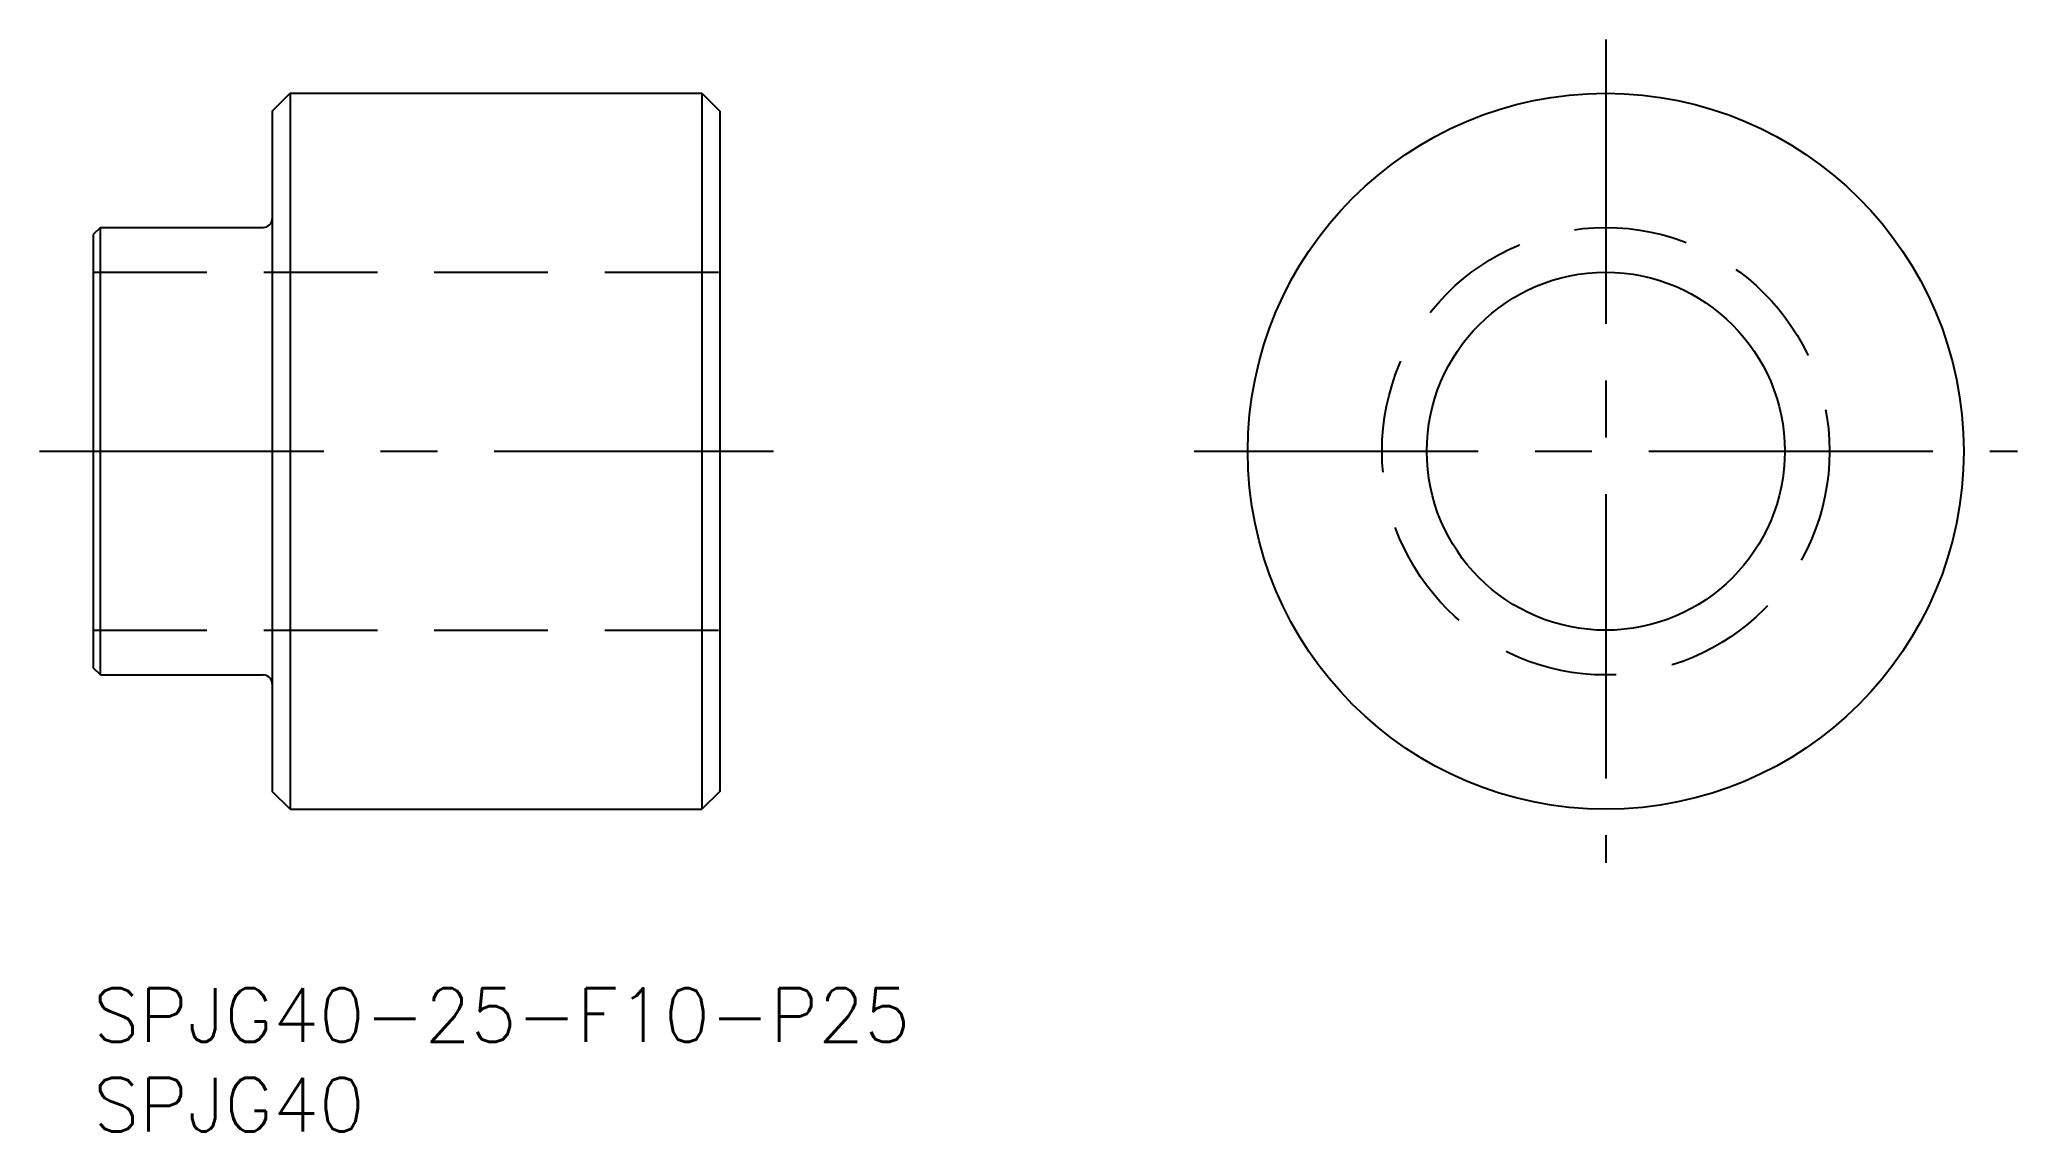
# Model space of a CAD drawing. Extents: x -3 to 107, y -8 to 53.
import ezdxf

# ---------------------------------------------------------------- set-up
doc = ezdxf.new("R2010")
doc.units = 0
doc.header["$LTSCALE"] = 0.5
doc.linetypes.add('CENTER', pattern=[50.8, 31.75, -6.35, 6.35, -6.35])
doc.linetypes.add('DASHED', pattern=[19.05, 12.7, -6.35])
for name, color, linetype in [('MSM_CENTER', 1, 'CENTER'), ('MSM_CONTINUOUS', 7, 'CONTINUOUS'), ('MSM_DASHED', 4, 'DASHED'), ('MSM_PART_NUMBER', 7, 'CONTINUOUS')]:
    doc.layers.add(name, color=color, linetype=linetype)
doc.styles.get("Standard").update_dxf_attribs({"font": 'txt.shx', "height": 3, "bigfont": 'bigfont.shx'})

# ---------------------------------------------------------------- blocks, each defined once
blk = doc.blocks.new('*U4')
at = {"layer": 'MSM_PART_NUMBER'}
blk.add_text('SPJG40-25-F10-P25', height=3, dxfattribs=at).set_placement((0, -3))
blk = doc.blocks.new('*U5')
at = {"layer": 'MSM_PART_NUMBER'}
blk.add_text('SPJG40', height=3, dxfattribs=at).set_placement((0, -8))

msp = doc.modelspace()

# ---------------------------------------------------------------- linework, layer by layer
at = {"layer": 'MSM_CENTER'}
for p, q in [((84.5, 53), (84.5, 7)), ((-3, 30), (38, 30)), ((61.5, 30), (107.5, 30))]:
    msp.add_line(p, q, dxfattribs=at)
at = {"layer": 'MSM_CONTINUOUS'}
for p, q in [((10, 49), (11, 50)), ((11, 50), (11, 10)), ((11, 50), (34, 50)), ((34, 50), (34, 10)), ((34, 50), (35, 49)), ((10, 49), (10, 11)), ((35, 49), (35, 11)), ((0.4, 42.5), (0, 42.1)), ((0, 42.1), (0, 17.9)), ((0.4, 42.5), (9.5, 42.5)), ((0.4, 17.5), (0.4, 42.5)), ((0.4, 17.5), (0, 17.9)), ((0.4, 17.5), (9.5, 17.5)), ((11, 10), (10, 11)), ((11, 10), (34, 10)), ((35, 11), (34, 10))]:
    msp.add_line(p, q, dxfattribs=at)
for radius in [20, 10]:
    msp.add_circle((84.5, 30), radius, dxfattribs=at)
for centre, start, end in [((9.5, 43), 270, 0), ((9.5, 17), 0, 90)]:
    msp.add_arc(centre, 0.5, start, end, dxfattribs=at)
at = {"layer": 'MSM_DASHED'}
for p, q in [((0, 40), (35, 40)), ((0, 20), (35, 20))]:
    msp.add_line(p, q, dxfattribs=at)
msp.add_circle((84.5, 30), 12.5, dxfattribs=at)

# ---------------------------------------------------------------- block references
at = {"layer": 'MSM_CONTINUOUS'}
for name in ['*U4', '*U5']:
    msp.add_blockref(name, (0, 0), dxfattribs=at)

doc.saveas('drawing.dxf')
